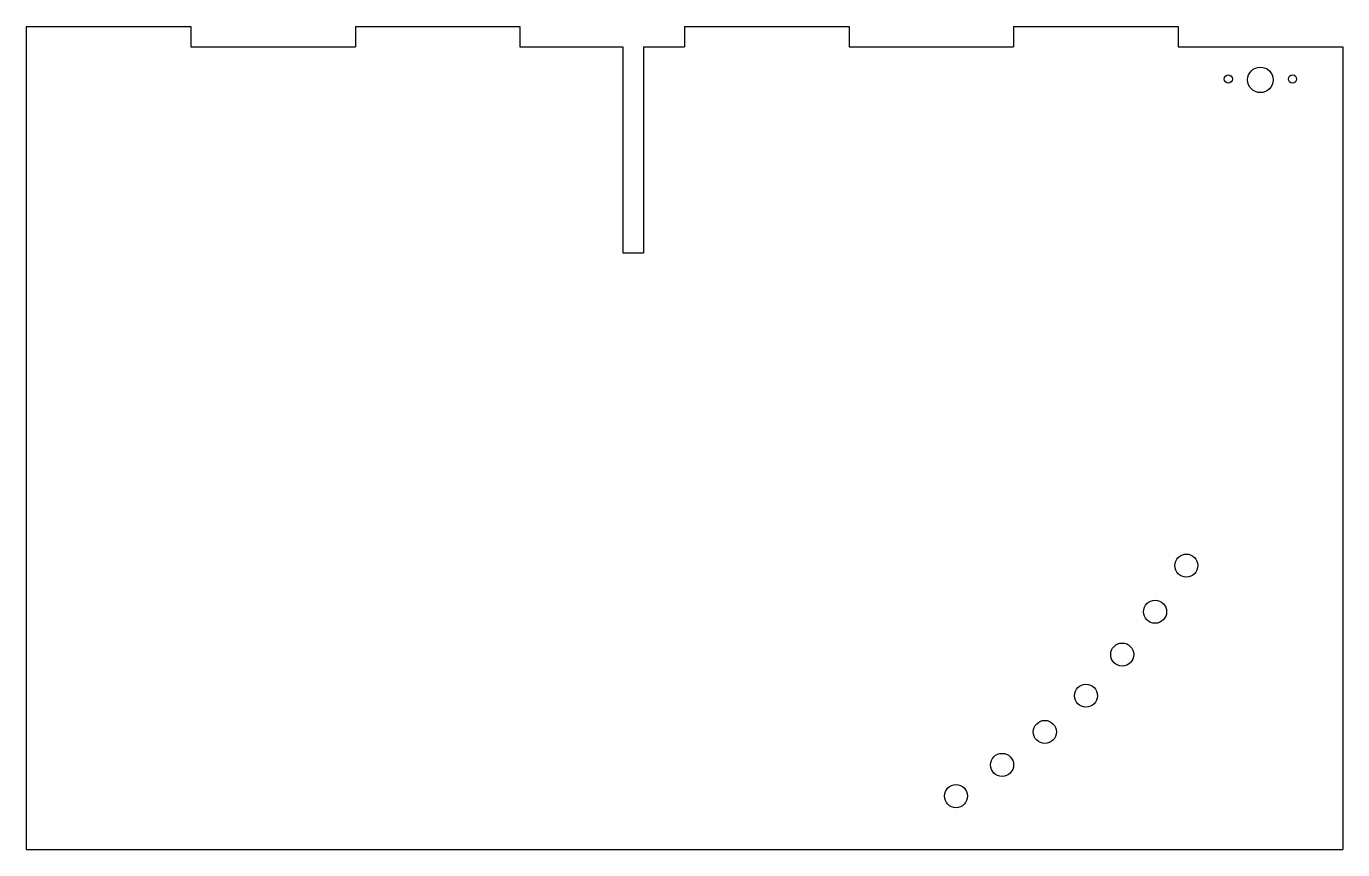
# Model space of a CAD drawing. Extents: x -8 to 0, y -5.7 to -0.7.
import ezdxf

# ---------------------------------------------------------------- set-up
doc = ezdxf.new("R2010")
doc.units = 0
doc.layers.add('VISIBLE', color=7, linetype='CONTINUOUS')

msp = doc.modelspace()

# ---------------------------------------------------------------- linework, layer by layer
at = {"layer": 'VISIBLE'}
for p, q in [((-8, -0.7032, 0.125), (-7, -0.7032, 0.125)), ((-8, -0.7032, 0.125), (-8, -5.7032, 0.125)), ((-7, -0.7032, 0.125), (-7, -0.8282, 0.125)), ((-6, -0.7032, 0.125), (-5, -0.7032, 0.125)), ((-6, -0.7032, 0.125), (-6, -0.8282, 0.125)), ((-5, -0.7032, 0.125), (-5, -0.8282, 0.125)), ((-4, -0.7032, 0.125), (-3, -0.7032, 0.125)), ((-4, -0.7032, 0.125), (-4, -0.8282, 0.125)), ((-3, -0.7032, 0.125), (-3, -0.8282, 0.125)), ((-2, -0.7032, 0.125), (-1, -0.7032, 0.125)), ((-2, -0.7032, 0.125), (-2, -0.8282, 0.125)), ((-1, -0.7032, 0.125), (-1, -0.8282, 0.125)), ((-7, -0.8282, 0.125), (-6, -0.8282, 0.125)), ((-5, -0.8282, 0.125), (-4.375, -0.8282, 0.125)), ((-4.375, -0.8282, 0.125), (-4.375, -2.0782, 0.125)), ((-4.25, -0.8282, 0.125), (-4, -0.8282, 0.125)), ((-4.25, -0.8282, 0.125), (-4.25, -2.0782, 0.125)), ((-3, -0.8282, 0.125), (-2, -0.8282, 0.125)), ((-1, -0.8282, 0.125), (0, -0.8282, 0.125)), ((0, -0.8282, 0.125), (0, -5.7032, 0.125)), ((-4.375, -2.0782, 0.125), (-4.25, -2.0782, 0.125)), ((-8, -5.7032, 0.125), (0, -5.7032, 0.125))]:
    msp.add_line(p, q, dxfattribs=at)
for centre, radius in [((-0.5, -1.0282, 0.125), 0.0775), ((-0.695, -1.0232, 0.125), 0.025), ((-0.305, -1.0232, 0.125), 0.025), ((-0.95, -3.9782, 0.125), 0.07), ((-1.14, -4.2582, 0.125), 0.07), ((-1.34, -4.5182, 0.125), 0.07), ((-1.56, -4.7682, 0.125), 0.07), ((-1.81, -4.9882, 0.125), 0.07), ((-2.07, -5.1882, 0.125), 0.07), ((-2.35, -5.3782, 0.125), 0.07)]:
    msp.add_circle(centre, radius, dxfattribs=at)

doc.saveas('drawing.dxf')
